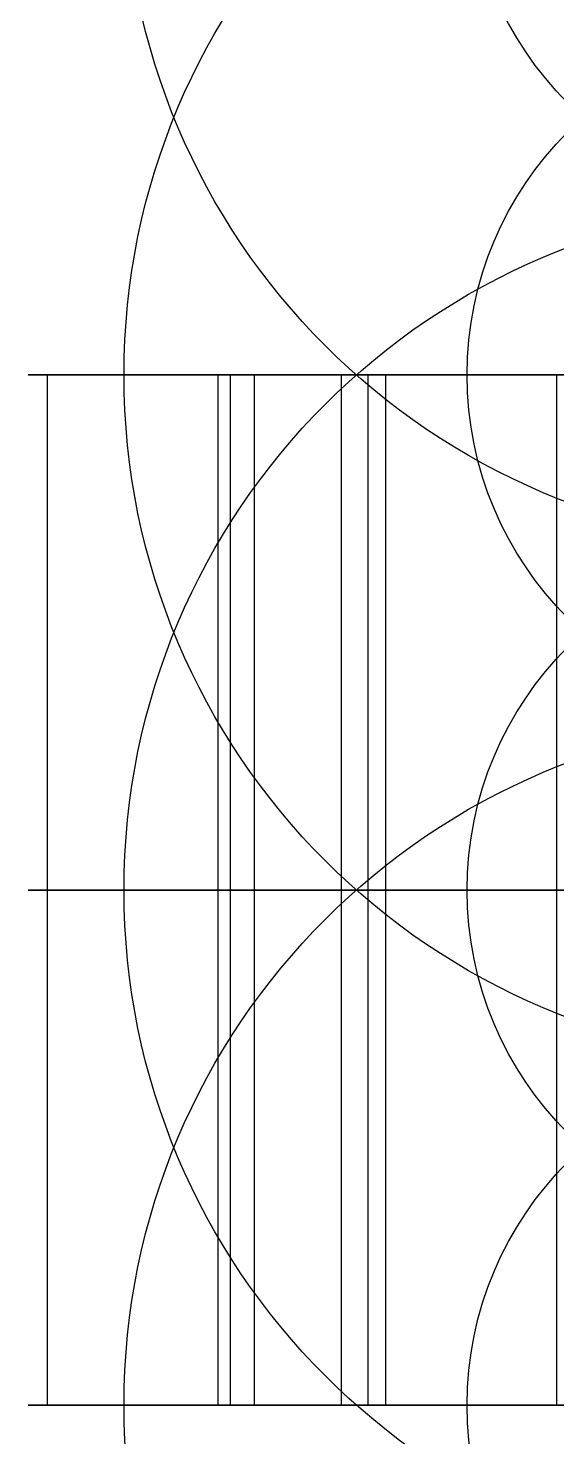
# Model space of a CAD drawing. Extents: x -60 to 60, y 140 to 264.
# Drawn here: x -4.56 to -1.48, y 194.32 to 202.52 of the extents above; entities that cross this region are included whole.
import ezdxf

# ---------------------------------------------------------------- set-up
doc = ezdxf.new("R2010")
doc.units = 0
doc.layers.add('Cut051011', color=7, linetype='CONTINUOUS')

msp = doc.modelspace()

# ---------------------------------------------------------------- linework, layer by layer
at = {"layer": 'Cut051011'}
for p, q in [((-4.44613, 197.5, 543.569), (-4.44613, 200.5, 543.569)), ((-4.44613, 197.5, 543.569), (-4.44613, 200.5, 543.569)), ((-4.44613, 197.5, 656.431), (-4.44613, 200.5, 656.431)), ((-4.44613, 197.5, 656.431), (-4.44613, 200.5, 656.431)), ((-3.4508, 197.5, 543.5), (-3.4508, 200.5, 543.5)), ((-3.4508, 197.5, 543.5), (-3.4508, 200.5, 543.5)), ((-3.4508, 197.5, 656.5), (-3.4508, 200.5, 656.5)), ((-3.4508, 197.5, 656.5), (-3.4508, 200.5, 656.5)), ((-3.38018, 197.5, 543.19), (-3.38018, 200.5, 543.19)), ((-3.38018, 197.5, 543.19), (-3.38018, 200.5, 543.19)), ((-3.38018, 197.5, 656.81), (-3.38018, 200.5, 656.81)), ((-3.38018, 197.5, 656.81), (-3.38018, 200.5, 656.81)), ((-3.23902, 197.5, 543.05), (-3.23902, 200.5, 543.05)), ((-3.23902, 197.5, 543.05), (-3.23902, 200.5, 543.05)), ((-3.23902, 197.5, 656.95), (-3.23902, 200.5, 656.95)), ((-3.23902, 197.5, 656.95), (-3.23902, 200.5, 656.95)), ((-2.73159, 197.5, 543.024), (-2.73159, 200.5, 543.024)), ((-2.73159, 197.5, 543.024), (-2.73159, 200.5, 543.024)), ((-2.73159, 197.5, 656.976), (-2.73159, 200.5, 656.976)), ((-2.73159, 197.5, 656.976), (-2.73159, 200.5, 656.976)), ((-2.57657, 197.5, 543.148), (-2.57657, 200.5, 543.148)), ((-2.57657, 197.5, 543.148), (-2.57657, 200.5, 543.148)), ((-2.57657, 197.5, 656.852), (-2.57657, 200.5, 656.852)), ((-2.57657, 197.5, 656.852), (-2.57657, 200.5, 656.852)), ((-2.47401, 197.5, 543.448), (-2.47401, 200.5, 543.448)), ((-2.47401, 197.5, 543.448), (-2.47401, 200.5, 543.448)), ((-2.47401, 197.5, 656.552), (-2.47401, 200.5, 656.552)), ((-2.47401, 197.5, 656.552), (-2.47401, 200.5, 656.552)), ((-1.47686, 197.5, 543.413), (-1.47686, 200.5, 543.413)), ((-1.47686, 197.5, 543.413), (-1.47686, 200.5, 543.413)), ((-1.47686, 197.5, 656.587), (-1.47686, 200.5, 656.587)), ((-1.47686, 197.5, 656.587), (-1.47686, 200.5, 656.587)), ((-4.44613, 194.5, 543.569), (-4.44613, 197.5, 543.569)), ((-4.44613, 194.5, 543.569), (-4.44613, 197.5, 543.569)), ((-4.44613, 194.5, 656.431), (-4.44613, 197.5, 656.431)), ((-4.44613, 194.5, 656.431), (-4.44613, 197.5, 656.431)), ((-3.4508, 194.5, 543.5), (-3.4508, 197.5, 543.5)), ((-3.4508, 194.5, 543.5), (-3.4508, 197.5, 543.5)), ((-3.4508, 194.5, 656.5), (-3.4508, 197.5, 656.5)), ((-3.4508, 194.5, 656.5), (-3.4508, 197.5, 656.5)), ((-3.38018, 194.5, 543.19), (-3.38018, 197.5, 543.19)), ((-3.38018, 194.5, 543.19), (-3.38018, 197.5, 543.19)), ((-3.38018, 194.5, 656.81), (-3.38018, 197.5, 656.81)), ((-3.38018, 194.5, 656.81), (-3.38018, 197.5, 656.81)), ((-3.23902, 194.5, 543.05), (-3.23902, 197.5, 543.05)), ((-3.23902, 194.5, 543.05), (-3.23902, 197.5, 543.05)), ((-3.23902, 194.5, 656.95), (-3.23902, 197.5, 656.95)), ((-3.23902, 194.5, 656.95), (-3.23902, 197.5, 656.95)), ((-2.73159, 194.5, 543.024), (-2.73159, 197.5, 543.024)), ((-2.73159, 194.5, 543.024), (-2.73159, 197.5, 543.024)), ((-2.73159, 194.5, 656.976), (-2.73159, 197.5, 656.976)), ((-2.73159, 194.5, 656.976), (-2.73159, 197.5, 656.976)), ((-2.57657, 194.5, 543.148), (-2.57657, 197.5, 543.148)), ((-2.57657, 194.5, 543.148), (-2.57657, 197.5, 543.148)), ((-2.57657, 194.5, 656.852), (-2.57657, 197.5, 656.852)), ((-2.57657, 194.5, 656.852), (-2.57657, 197.5, 656.852)), ((-2.47401, 194.5, 543.448), (-2.47401, 197.5, 543.448)), ((-2.47401, 194.5, 543.448), (-2.47401, 197.5, 543.448)), ((-2.47401, 194.5, 656.552), (-2.47401, 197.5, 656.552)), ((-2.47401, 194.5, 656.552), (-2.47401, 197.5, 656.552)), ((-1.47686, 194.5, 543.413), (-1.47686, 197.5, 543.413)), ((-1.47686, 194.5, 543.413), (-1.47686, 197.5, 543.413)), ((-1.47686, 194.5, 656.587), (-1.47686, 197.5, 656.587)), ((-1.47686, 194.5, 656.587), (-1.47686, 197.5, 656.587))]:
    msp.add_line(p, q, dxfattribs=at)
for centre, radius in [((0, 203.5), 60), ((0, 203.5), 60), ((0, 200.5), 60), ((0, 200.5), 60), ((0, 203.5), 4), ((0, 203.5), 4), ((0, 203.5), 2), ((0, 203.5), 2), ((0, 203.5), 2), ((0, 203.5), 2), ((0, 200.5), 4), ((0, 200.5), 4), ((0, 200.5), 4), ((0, 200.5), 4), ((0, 200.5), 2), ((0, 200.5), 2), ((0, 200.5), 2), ((0, 200.5), 2), ((0, 200.5), 2), ((0, 200.5), 2), ((0, 200.5), 2), ((0, 200.5), 2), ((0, 197.5), 4), ((0, 197.5), 4), ((0, 197.5), 4), ((0, 197.5), 4), ((0, 197.5), 2), ((0, 197.5), 2), ((0, 197.5), 2), ((0, 197.5), 2), ((0, 197.5), 2), ((0, 197.5), 2), ((0, 197.5), 2), ((0, 197.5), 2), ((0, 194.5), 4), ((0, 194.5), 4), ((0, 194.5), 2), ((0, 194.5), 2), ((0, 194.5), 2), ((0, 194.5), 2)]:
    msp.add_circle(centre, radius, dxfattribs=at)
for points, degree in [([(-4.44613, 200.5, 543.569), (-4.52625, 200.5, 543.43), (-4.5591, 200.5, 543.273)], 2), ([(-4.5591, 200.5, 656.727), (-4.52625, 200.5, 656.57), (-4.44613, 200.5, 656.431)], 2), ([(-4.44613, 200.5, 543.569), (-4.52625, 200.5, 543.43), (-4.5591, 200.5, 543.273)], 2), ([(-4.5591, 200.5, 656.727), (-4.52625, 200.5, 656.57), (-4.44613, 200.5, 656.431)], 2), ([(-3.38018, 200.5, 543.19), (-3.39083, 200.5, 543.351), (-3.4508, 200.5, 543.5)], 2), ([(-3.4508, 200.5, 656.5), (-3.39083, 200.5, 656.649), (-3.38018, 200.5, 656.81)], 2), ([(-3.38018, 200.5, 543.19), (-3.39083, 200.5, 543.351), (-3.4508, 200.5, 543.5)], 2), ([(-3.4508, 200.5, 656.5), (-3.39083, 200.5, 656.649), (-3.38018, 200.5, 656.81)], 2), ([(-2.73159, 200.5, 543.024), (-3.23902, 200.5, 543.05)], 1), ([(-3.23902, 200.5, 656.95), (-2.73159, 200.5, 656.976)], 1), ([(-2.73159, 200.5, 543.024), (-3.23902, 200.5, 543.05)], 1), ([(-3.23902, 200.5, 656.95), (-2.73159, 200.5, 656.976)], 1), ([(-2.47401, 200.5, 543.448), (-2.54923, 200.5, 543.306), (-2.57657, 200.5, 543.148)], 2), ([(-2.57657, 200.5, 656.852), (-2.54923, 200.5, 656.694), (-2.47401, 200.5, 656.552)], 2), ([(-2.47401, 200.5, 543.448), (-2.54923, 200.5, 543.306), (-2.57657, 200.5, 543.148)], 2), ([(-2.57657, 200.5, 656.852), (-2.54923, 200.5, 656.694), (-2.47401, 200.5, 656.552)], 2), ([(-1.39549, 200.5, 543.107), (-1.41173, 200.5, 543.267), (-1.47686, 200.5, 543.413)], 2), ([(-1.47686, 200.5, 656.587), (-1.41173, 200.5, 656.733), (-1.39549, 200.5, 656.893)], 2), ([(-1.39549, 200.5, 543.107), (-1.41173, 200.5, 543.267), (-1.47686, 200.5, 543.413)], 2), ([(-1.47686, 200.5, 656.587), (-1.41173, 200.5, 656.733), (-1.39549, 200.5, 656.893)], 2), ([(-4.44613, 197.5, 543.569), (-4.52625, 197.5, 543.43), (-4.5591, 197.5, 543.273)], 2), ([(-4.5591, 197.5, 656.727), (-4.52625, 197.5, 656.57), (-4.44613, 197.5, 656.431)], 2), ([(-4.44613, 197.5, 543.569), (-4.52625, 197.5, 543.43), (-4.5591, 197.5, 543.273)], 2), ([(-4.5591, 197.5, 656.727), (-4.52625, 197.5, 656.57), (-4.44613, 197.5, 656.431)], 2), ([(-4.44613, 197.5, 543.569), (-4.52625, 197.5, 543.43), (-4.5591, 197.5, 543.273)], 2), ([(-4.5591, 197.5, 656.727), (-4.52625, 197.5, 656.57), (-4.44613, 197.5, 656.431)], 2), ([(-4.44613, 197.5, 543.569), (-4.52625, 197.5, 543.43), (-4.5591, 197.5, 543.273)], 2), ([(-4.5591, 197.5, 656.727), (-4.52625, 197.5, 656.57), (-4.44613, 197.5, 656.431)], 2), ([(-3.38018, 197.5, 543.19), (-3.39083, 197.5, 543.351), (-3.4508, 197.5, 543.5)], 2), ([(-3.4508, 197.5, 656.5), (-3.39083, 197.5, 656.649), (-3.38018, 197.5, 656.81)], 2), ([(-3.38018, 197.5, 543.19), (-3.39083, 197.5, 543.351), (-3.4508, 197.5, 543.5)], 2), ([(-3.4508, 197.5, 656.5), (-3.39083, 197.5, 656.649), (-3.38018, 197.5, 656.81)], 2), ([(-3.38018, 197.5, 543.19), (-3.39083, 197.5, 543.351), (-3.4508, 197.5, 543.5)], 2), ([(-3.4508, 197.5, 656.5), (-3.39083, 197.5, 656.649), (-3.38018, 197.5, 656.81)], 2), ([(-3.38018, 197.5, 543.19), (-3.39083, 197.5, 543.351), (-3.4508, 197.5, 543.5)], 2), ([(-3.4508, 197.5, 656.5), (-3.39083, 197.5, 656.649), (-3.38018, 197.5, 656.81)], 2), ([(-2.73159, 197.5, 543.024), (-3.23902, 197.5, 543.05)], 1), ([(-3.23902, 197.5, 656.95), (-2.73159, 197.5, 656.976)], 1), ([(-2.73159, 197.5, 543.024), (-3.23902, 197.5, 543.05)], 1), ([(-3.23902, 197.5, 656.95), (-2.73159, 197.5, 656.976)], 1), ([(-2.73159, 197.5, 543.024), (-3.23902, 197.5, 543.05)], 1), ([(-3.23902, 197.5, 656.95), (-2.73159, 197.5, 656.976)], 1), ([(-2.73159, 197.5, 543.024), (-3.23902, 197.5, 543.05)], 1), ([(-3.23902, 197.5, 656.95), (-2.73159, 197.5, 656.976)], 1), ([(-2.47401, 197.5, 543.448), (-2.54923, 197.5, 543.306), (-2.57657, 197.5, 543.148)], 2), ([(-2.57657, 197.5, 656.852), (-2.54923, 197.5, 656.694), (-2.47401, 197.5, 656.552)], 2), ([(-2.47401, 197.5, 543.448), (-2.54923, 197.5, 543.306), (-2.57657, 197.5, 543.148)], 2), ([(-2.57657, 197.5, 656.852), (-2.54923, 197.5, 656.694), (-2.47401, 197.5, 656.552)], 2), ([(-2.47401, 197.5, 543.448), (-2.54923, 197.5, 543.306), (-2.57657, 197.5, 543.148)], 2), ([(-2.57657, 197.5, 656.852), (-2.54923, 197.5, 656.694), (-2.47401, 197.5, 656.552)], 2), ([(-2.47401, 197.5, 543.448), (-2.54923, 197.5, 543.306), (-2.57657, 197.5, 543.148)], 2), ([(-2.57657, 197.5, 656.852), (-2.54923, 197.5, 656.694), (-2.47401, 197.5, 656.552)], 2), ([(-1.39549, 197.5, 543.107), (-1.41173, 197.5, 543.267), (-1.47686, 197.5, 543.413)], 2), ([(-1.47686, 197.5, 656.587), (-1.41173, 197.5, 656.733), (-1.39549, 197.5, 656.893)], 2), ([(-1.39549, 197.5, 543.107), (-1.41173, 197.5, 543.267), (-1.47686, 197.5, 543.413)], 2), ([(-1.47686, 197.5, 656.587), (-1.41173, 197.5, 656.733), (-1.39549, 197.5, 656.893)], 2), ([(-1.39549, 197.5, 543.107), (-1.41173, 197.5, 543.267), (-1.47686, 197.5, 543.413)], 2), ([(-1.47686, 197.5, 656.587), (-1.41173, 197.5, 656.733), (-1.39549, 197.5, 656.893)], 2), ([(-1.39549, 197.5, 543.107), (-1.41173, 197.5, 543.267), (-1.47686, 197.5, 543.413)], 2), ([(-1.47686, 197.5, 656.587), (-1.41173, 197.5, 656.733), (-1.39549, 197.5, 656.893)], 2), ([(-4.44613, 194.5, 543.569), (-4.52625, 194.5, 543.43), (-4.5591, 194.5, 543.273)], 2), ([(-4.5591, 194.5, 656.727), (-4.52625, 194.5, 656.57), (-4.44613, 194.5, 656.431)], 2), ([(-4.44613, 194.5, 543.569), (-4.52625, 194.5, 543.43), (-4.5591, 194.5, 543.273)], 2), ([(-4.5591, 194.5, 656.727), (-4.52625, 194.5, 656.57), (-4.44613, 194.5, 656.431)], 2), ([(-3.38018, 194.5, 543.19), (-3.39083, 194.5, 543.351), (-3.4508, 194.5, 543.5)], 2), ([(-3.4508, 194.5, 656.5), (-3.39083, 194.5, 656.649), (-3.38018, 194.5, 656.81)], 2), ([(-3.38018, 194.5, 543.19), (-3.39083, 194.5, 543.351), (-3.4508, 194.5, 543.5)], 2), ([(-3.4508, 194.5, 656.5), (-3.39083, 194.5, 656.649), (-3.38018, 194.5, 656.81)], 2), ([(-2.73159, 194.5, 543.024), (-3.23902, 194.5, 543.05)], 1), ([(-3.23902, 194.5, 656.95), (-2.73159, 194.5, 656.976)], 1), ([(-2.73159, 194.5, 543.024), (-3.23902, 194.5, 543.05)], 1), ([(-3.23902, 194.5, 656.95), (-2.73159, 194.5, 656.976)], 1), ([(-2.47401, 194.5, 543.448), (-2.54923, 194.5, 543.306), (-2.57657, 194.5, 543.148)], 2), ([(-2.57657, 194.5, 656.852), (-2.54923, 194.5, 656.694), (-2.47401, 194.5, 656.552)], 2), ([(-2.47401, 194.5, 543.448), (-2.54923, 194.5, 543.306), (-2.57657, 194.5, 543.148)], 2), ([(-2.57657, 194.5, 656.852), (-2.54923, 194.5, 656.694), (-2.47401, 194.5, 656.552)], 2), ([(-1.39549, 194.5, 543.107), (-1.41173, 194.5, 543.267), (-1.47686, 194.5, 543.413)], 2), ([(-1.47686, 194.5, 656.587), (-1.41173, 194.5, 656.733), (-1.39549, 194.5, 656.893)], 2), ([(-1.39549, 194.5, 543.107), (-1.41173, 194.5, 543.267), (-1.47686, 194.5, 543.413)], 2), ([(-1.47686, 194.5, 656.587), (-1.41173, 194.5, 656.733), (-1.39549, 194.5, 656.893)], 2)]:
    msp.add_open_spline(points, degree=degree, dxfattribs=at)
for points, degree, knots in [([(-3.4508, 200.5, 543.5), (-3.48163, 200.5, 543.576), (-3.53576, 200.5, 543.659), (-3.61836, 200.5, 543.725), (-3.70001, 200.5, 543.791), (-3.81092, 200.5, 543.838), (-3.92672, 200.5, 543.845), (-4.04244, 200.5, 543.854), (-4.15877, 200.5, 543.823), (-4.24885, 200.5, 543.769), (-4.33985, 200.5, 543.715), (-4.40492, 200.5, 543.641), (-4.44613, 200.5, 543.569)], 3, [0, 0, 0, 0, 0.558599, 0.558599, 0.558599, 1.1172, 1.1172, 1.1172, 1.6758, 1.6758, 1.6758, 2.2344, 2.2344, 2.2344, 2.2344]), ([(-4.44613, 200.5, 656.431), (-4.40492, 200.5, 656.359), (-4.33985, 200.5, 656.285), (-4.24885, 200.5, 656.231), (-4.15877, 200.5, 656.177), (-4.04244, 200.5, 656.146), (-3.92672, 200.5, 656.155), (-3.81092, 200.5, 656.162), (-3.70001, 200.5, 656.209), (-3.61836, 200.5, 656.275), (-3.53576, 200.5, 656.341), (-3.48163, 200.5, 656.424), (-3.4508, 200.5, 656.5)], 3, [0, 0, 0, 0, 0.558599, 0.558599, 0.558599, 1.1172, 1.1172, 1.1172, 1.6758, 1.6758, 1.6758, 2.2344, 2.2344, 2.2344, 2.2344]), ([(-3.4508, 200.5, 543.5), (-3.48163, 200.5, 543.576), (-3.53576, 200.5, 543.659), (-3.61836, 200.5, 543.725), (-3.70001, 200.5, 543.791), (-3.81092, 200.5, 543.838), (-3.92672, 200.5, 543.845), (-4.04244, 200.5, 543.854), (-4.15877, 200.5, 543.823), (-4.24885, 200.5, 543.769), (-4.33985, 200.5, 543.715), (-4.40492, 200.5, 543.641), (-4.44613, 200.5, 543.569)], 3, [0, 0, 0, 0, 0.558599, 0.558599, 0.558599, 1.1172, 1.1172, 1.1172, 1.6758, 1.6758, 1.6758, 2.2344, 2.2344, 2.2344, 2.2344]), ([(-4.44613, 200.5, 656.431), (-4.40492, 200.5, 656.359), (-4.33985, 200.5, 656.285), (-4.24885, 200.5, 656.231), (-4.15877, 200.5, 656.177), (-4.04244, 200.5, 656.146), (-3.92672, 200.5, 656.155), (-3.81092, 200.5, 656.162), (-3.70001, 200.5, 656.209), (-3.61836, 200.5, 656.275), (-3.53576, 200.5, 656.341), (-3.48163, 200.5, 656.424), (-3.4508, 200.5, 656.5)], 3, [0, 0, 0, 0, 0.558599, 0.558599, 0.558599, 1.1172, 1.1172, 1.1172, 1.6758, 1.6758, 1.6758, 2.2344, 2.2344, 2.2344, 2.2344]), ([(-3.23902, 200.5, 543.05), (-3.29213, 200.5, 543.053), (-3.33612, 200.5, 543.094), (-3.37728, 200.5, 543.137), (-3.38018, 200.5, 543.19)], 2, [0, 0, 0, 0.724386, 0.724386, 1.44877, 1.44877, 1.44877]), ([(-3.38018, 200.5, 656.81), (-3.37728, 200.5, 656.863), (-3.33612, 200.5, 656.906), (-3.29213, 200.5, 656.947), (-3.23902, 200.5, 656.95)], 2, [0, 0, 0, 0.724386, 0.724386, 1.44877, 1.44877, 1.44877]), ([(-3.23902, 200.5, 543.05), (-3.29213, 200.5, 543.053), (-3.33612, 200.5, 543.094), (-3.37728, 200.5, 543.137), (-3.38018, 200.5, 543.19)], 2, [0, 0, 0, 0.724386, 0.724386, 1.44877, 1.44877, 1.44877]), ([(-3.38018, 200.5, 656.81), (-3.37728, 200.5, 656.863), (-3.33612, 200.5, 656.906), (-3.29213, 200.5, 656.947), (-3.23902, 200.5, 656.95)], 2, [0, 0, 0, 0.724386, 0.724386, 1.44877, 1.44877, 1.44877]), ([(-2.57657, 200.5, 543.148), (-2.58501, 200.5, 543.096), (-2.6305, 200.5, 543.057), (-2.67852, 200.5, 543.021), (-2.73159, 200.5, 543.024)], 2, [0, 0, 0, 0.724386, 0.724386, 1.44877, 1.44877, 1.44877]), ([(-2.73159, 200.5, 656.976), (-2.67852, 200.5, 656.979), (-2.6305, 200.5, 656.943), (-2.58501, 200.5, 656.904), (-2.57657, 200.5, 656.852)], 2, [0, 0, 0, 0.724386, 0.724386, 1.44877, 1.44877, 1.44877]), ([(-2.57657, 200.5, 543.148), (-2.58501, 200.5, 543.096), (-2.6305, 200.5, 543.057), (-2.67852, 200.5, 543.021), (-2.73159, 200.5, 543.024)], 2, [0, 0, 0, 0.724386, 0.724386, 1.44877, 1.44877, 1.44877]), ([(-2.73159, 200.5, 656.976), (-2.67852, 200.5, 656.979), (-2.6305, 200.5, 656.943), (-2.58501, 200.5, 656.904), (-2.57657, 200.5, 656.852)], 2, [0, 0, 0, 0.724386, 0.724386, 1.44877, 1.44877, 1.44877]), ([(-1.47686, 200.5, 543.413), (-1.51035, 200.5, 543.489), (-1.56732, 200.5, 543.57), (-1.65218, 200.5, 543.633), (-1.7361, 200.5, 543.696), (-1.84856, 200.5, 543.739), (-1.96455, 200.5, 543.743), (-2.08051, 200.5, 543.747), (-2.19569, 200.5, 543.712), (-2.28382, 200.5, 543.655), (-2.37288, 200.5, 543.598), (-2.43533, 200.5, 543.521), (-2.47401, 200.5, 543.448)], 3, [0, 0, 0, 0, 0.558599, 0.558599, 0.558599, 1.1172, 1.1172, 1.1172, 1.6758, 1.6758, 1.6758, 2.2344, 2.2344, 2.2344, 2.2344]), ([(-2.47401, 200.5, 656.552), (-2.43533, 200.5, 656.479), (-2.37288, 200.5, 656.402), (-2.28382, 200.5, 656.345), (-2.19569, 200.5, 656.288), (-2.08051, 200.5, 656.253), (-1.96455, 200.5, 656.257), (-1.84856, 200.5, 656.261), (-1.7361, 200.5, 656.304), (-1.65218, 200.5, 656.367), (-1.56732, 200.5, 656.43), (-1.51035, 200.5, 656.511), (-1.47686, 200.5, 656.587)], 3, [0, 0, 0, 0, 0.558599, 0.558599, 0.558599, 1.1172, 1.1172, 1.1172, 1.6758, 1.6758, 1.6758, 2.2344, 2.2344, 2.2344, 2.2344]), ([(-1.47686, 200.5, 543.413), (-1.51035, 200.5, 543.489), (-1.56732, 200.5, 543.57), (-1.65218, 200.5, 543.633), (-1.7361, 200.5, 543.696), (-1.84856, 200.5, 543.739), (-1.96455, 200.5, 543.743), (-2.08051, 200.5, 543.747), (-2.19569, 200.5, 543.712), (-2.28382, 200.5, 543.655), (-2.37288, 200.5, 543.598), (-2.43533, 200.5, 543.521), (-2.47401, 200.5, 543.448)], 3, [0, 0, 0, 0, 0.558599, 0.558599, 0.558599, 1.1172, 1.1172, 1.1172, 1.6758, 1.6758, 1.6758, 2.2344, 2.2344, 2.2344, 2.2344]), ([(-2.47401, 200.5, 656.552), (-2.43533, 200.5, 656.479), (-2.37288, 200.5, 656.402), (-2.28382, 200.5, 656.345), (-2.19569, 200.5, 656.288), (-2.08051, 200.5, 656.253), (-1.96455, 200.5, 656.257), (-1.84856, 200.5, 656.261), (-1.7361, 200.5, 656.304), (-1.65218, 200.5, 656.367), (-1.56732, 200.5, 656.43), (-1.51035, 200.5, 656.511), (-1.47686, 200.5, 656.587)], 3, [0, 0, 0, 0, 0.558599, 0.558599, 0.558599, 1.1172, 1.1172, 1.1172, 1.6758, 1.6758, 1.6758, 2.2344, 2.2344, 2.2344, 2.2344]), ([(-3.4508, 197.5, 543.5), (-3.48163, 197.5, 543.576), (-3.53576, 197.5, 543.659), (-3.61836, 197.5, 543.725), (-3.70001, 197.5, 543.791), (-3.81092, 197.5, 543.838), (-3.92672, 197.5, 543.845), (-4.04244, 197.5, 543.854), (-4.15877, 197.5, 543.823), (-4.24885, 197.5, 543.769), (-4.33985, 197.5, 543.715), (-4.40492, 197.5, 543.641), (-4.44613, 197.5, 543.569)], 3, [0, 0, 0, 0, 0.558599, 0.558599, 0.558599, 1.1172, 1.1172, 1.1172, 1.6758, 1.6758, 1.6758, 2.2344, 2.2344, 2.2344, 2.2344]), ([(-4.44613, 197.5, 656.431), (-4.40492, 197.5, 656.359), (-4.33985, 197.5, 656.285), (-4.24885, 197.5, 656.231), (-4.15877, 197.5, 656.177), (-4.04244, 197.5, 656.146), (-3.92672, 197.5, 656.155), (-3.81092, 197.5, 656.162), (-3.70001, 197.5, 656.209), (-3.61836, 197.5, 656.275), (-3.53576, 197.5, 656.341), (-3.48163, 197.5, 656.424), (-3.4508, 197.5, 656.5)], 3, [0, 0, 0, 0, 0.558599, 0.558599, 0.558599, 1.1172, 1.1172, 1.1172, 1.6758, 1.6758, 1.6758, 2.2344, 2.2344, 2.2344, 2.2344]), ([(-3.4508, 197.5, 543.5), (-3.48163, 197.5, 543.576), (-3.53576, 197.5, 543.659), (-3.61836, 197.5, 543.725), (-3.70001, 197.5, 543.791), (-3.81092, 197.5, 543.838), (-3.92672, 197.5, 543.845), (-4.04244, 197.5, 543.854), (-4.15877, 197.5, 543.823), (-4.24885, 197.5, 543.769), (-4.33985, 197.5, 543.715), (-4.40492, 197.5, 543.641), (-4.44613, 197.5, 543.569)], 3, [0, 0, 0, 0, 0.558599, 0.558599, 0.558599, 1.1172, 1.1172, 1.1172, 1.6758, 1.6758, 1.6758, 2.2344, 2.2344, 2.2344, 2.2344]), ([(-4.44613, 197.5, 656.431), (-4.40492, 197.5, 656.359), (-4.33985, 197.5, 656.285), (-4.24885, 197.5, 656.231), (-4.15877, 197.5, 656.177), (-4.04244, 197.5, 656.146), (-3.92672, 197.5, 656.155), (-3.81092, 197.5, 656.162), (-3.70001, 197.5, 656.209), (-3.61836, 197.5, 656.275), (-3.53576, 197.5, 656.341), (-3.48163, 197.5, 656.424), (-3.4508, 197.5, 656.5)], 3, [0, 0, 0, 0, 0.558599, 0.558599, 0.558599, 1.1172, 1.1172, 1.1172, 1.6758, 1.6758, 1.6758, 2.2344, 2.2344, 2.2344, 2.2344]), ([(-3.4508, 197.5, 543.5), (-3.48163, 197.5, 543.576), (-3.53576, 197.5, 543.659), (-3.61836, 197.5, 543.725), (-3.70001, 197.5, 543.791), (-3.81092, 197.5, 543.838), (-3.92672, 197.5, 543.845), (-4.04244, 197.5, 543.854), (-4.15877, 197.5, 543.823), (-4.24885, 197.5, 543.769), (-4.33985, 197.5, 543.715), (-4.40492, 197.5, 543.641), (-4.44613, 197.5, 543.569)], 3, [0, 0, 0, 0, 0.558599, 0.558599, 0.558599, 1.1172, 1.1172, 1.1172, 1.6758, 1.6758, 1.6758, 2.2344, 2.2344, 2.2344, 2.2344]), ([(-4.44613, 197.5, 656.431), (-4.40492, 197.5, 656.359), (-4.33985, 197.5, 656.285), (-4.24885, 197.5, 656.231), (-4.15877, 197.5, 656.177), (-4.04244, 197.5, 656.146), (-3.92672, 197.5, 656.155), (-3.81092, 197.5, 656.162), (-3.70001, 197.5, 656.209), (-3.61836, 197.5, 656.275), (-3.53576, 197.5, 656.341), (-3.48163, 197.5, 656.424), (-3.4508, 197.5, 656.5)], 3, [0, 0, 0, 0, 0.558599, 0.558599, 0.558599, 1.1172, 1.1172, 1.1172, 1.6758, 1.6758, 1.6758, 2.2344, 2.2344, 2.2344, 2.2344]), ([(-3.4508, 197.5, 543.5), (-3.48163, 197.5, 543.576), (-3.53576, 197.5, 543.659), (-3.61836, 197.5, 543.725), (-3.70001, 197.5, 543.791), (-3.81092, 197.5, 543.838), (-3.92672, 197.5, 543.845), (-4.04244, 197.5, 543.854), (-4.15877, 197.5, 543.823), (-4.24885, 197.5, 543.769), (-4.33985, 197.5, 543.715), (-4.40492, 197.5, 543.641), (-4.44613, 197.5, 543.569)], 3, [0, 0, 0, 0, 0.558599, 0.558599, 0.558599, 1.1172, 1.1172, 1.1172, 1.6758, 1.6758, 1.6758, 2.2344, 2.2344, 2.2344, 2.2344]), ([(-4.44613, 197.5, 656.431), (-4.40492, 197.5, 656.359), (-4.33985, 197.5, 656.285), (-4.24885, 197.5, 656.231), (-4.15877, 197.5, 656.177), (-4.04244, 197.5, 656.146), (-3.92672, 197.5, 656.155), (-3.81092, 197.5, 656.162), (-3.70001, 197.5, 656.209), (-3.61836, 197.5, 656.275), (-3.53576, 197.5, 656.341), (-3.48163, 197.5, 656.424), (-3.4508, 197.5, 656.5)], 3, [0, 0, 0, 0, 0.558599, 0.558599, 0.558599, 1.1172, 1.1172, 1.1172, 1.6758, 1.6758, 1.6758, 2.2344, 2.2344, 2.2344, 2.2344]), ([(-3.23902, 197.5, 543.05), (-3.29213, 197.5, 543.053), (-3.33612, 197.5, 543.094), (-3.37728, 197.5, 543.137), (-3.38018, 197.5, 543.19)], 2, [0, 0, 0, 0.724386, 0.724386, 1.44877, 1.44877, 1.44877]), ([(-3.38018, 197.5, 656.81), (-3.37728, 197.5, 656.863), (-3.33612, 197.5, 656.906), (-3.29213, 197.5, 656.947), (-3.23902, 197.5, 656.95)], 2, [0, 0, 0, 0.724386, 0.724386, 1.44877, 1.44877, 1.44877]), ([(-3.23902, 197.5, 543.05), (-3.29213, 197.5, 543.053), (-3.33612, 197.5, 543.094), (-3.37728, 197.5, 543.137), (-3.38018, 197.5, 543.19)], 2, [0, 0, 0, 0.724386, 0.724386, 1.44877, 1.44877, 1.44877]), ([(-3.38018, 197.5, 656.81), (-3.37728, 197.5, 656.863), (-3.33612, 197.5, 656.906), (-3.29213, 197.5, 656.947), (-3.23902, 197.5, 656.95)], 2, [0, 0, 0, 0.724386, 0.724386, 1.44877, 1.44877, 1.44877]), ([(-3.23902, 197.5, 543.05), (-3.29213, 197.5, 543.053), (-3.33612, 197.5, 543.094), (-3.37728, 197.5, 543.137), (-3.38018, 197.5, 543.19)], 2, [0, 0, 0, 0.724386, 0.724386, 1.44877, 1.44877, 1.44877]), ([(-3.38018, 197.5, 656.81), (-3.37728, 197.5, 656.863), (-3.33612, 197.5, 656.906), (-3.29213, 197.5, 656.947), (-3.23902, 197.5, 656.95)], 2, [0, 0, 0, 0.724386, 0.724386, 1.44877, 1.44877, 1.44877]), ([(-3.23902, 197.5, 543.05), (-3.29213, 197.5, 543.053), (-3.33612, 197.5, 543.094), (-3.37728, 197.5, 543.137), (-3.38018, 197.5, 543.19)], 2, [0, 0, 0, 0.724386, 0.724386, 1.44877, 1.44877, 1.44877]), ([(-3.38018, 197.5, 656.81), (-3.37728, 197.5, 656.863), (-3.33612, 197.5, 656.906), (-3.29213, 197.5, 656.947), (-3.23902, 197.5, 656.95)], 2, [0, 0, 0, 0.724386, 0.724386, 1.44877, 1.44877, 1.44877]), ([(-2.57657, 197.5, 543.148), (-2.58501, 197.5, 543.096), (-2.6305, 197.5, 543.057), (-2.67852, 197.5, 543.021), (-2.73159, 197.5, 543.024)], 2, [0, 0, 0, 0.724386, 0.724386, 1.44877, 1.44877, 1.44877]), ([(-2.73159, 197.5, 656.976), (-2.67852, 197.5, 656.979), (-2.6305, 197.5, 656.943), (-2.58501, 197.5, 656.904), (-2.57657, 197.5, 656.852)], 2, [0, 0, 0, 0.724386, 0.724386, 1.44877, 1.44877, 1.44877]), ([(-2.57657, 197.5, 543.148), (-2.58501, 197.5, 543.096), (-2.6305, 197.5, 543.057), (-2.67852, 197.5, 543.021), (-2.73159, 197.5, 543.024)], 2, [0, 0, 0, 0.724386, 0.724386, 1.44877, 1.44877, 1.44877]), ([(-2.73159, 197.5, 656.976), (-2.67852, 197.5, 656.979), (-2.6305, 197.5, 656.943), (-2.58501, 197.5, 656.904), (-2.57657, 197.5, 656.852)], 2, [0, 0, 0, 0.724386, 0.724386, 1.44877, 1.44877, 1.44877]), ([(-2.57657, 197.5, 543.148), (-2.58501, 197.5, 543.096), (-2.6305, 197.5, 543.057), (-2.67852, 197.5, 543.021), (-2.73159, 197.5, 543.024)], 2, [0, 0, 0, 0.724386, 0.724386, 1.44877, 1.44877, 1.44877]), ([(-2.73159, 197.5, 656.976), (-2.67852, 197.5, 656.979), (-2.6305, 197.5, 656.943), (-2.58501, 197.5, 656.904), (-2.57657, 197.5, 656.852)], 2, [0, 0, 0, 0.724386, 0.724386, 1.44877, 1.44877, 1.44877]), ([(-2.57657, 197.5, 543.148), (-2.58501, 197.5, 543.096), (-2.6305, 197.5, 543.057), (-2.67852, 197.5, 543.021), (-2.73159, 197.5, 543.024)], 2, [0, 0, 0, 0.724386, 0.724386, 1.44877, 1.44877, 1.44877]), ([(-2.73159, 197.5, 656.976), (-2.67852, 197.5, 656.979), (-2.6305, 197.5, 656.943), (-2.58501, 197.5, 656.904), (-2.57657, 197.5, 656.852)], 2, [0, 0, 0, 0.724386, 0.724386, 1.44877, 1.44877, 1.44877]), ([(-1.47686, 197.5, 543.413), (-1.51035, 197.5, 543.489), (-1.56732, 197.5, 543.57), (-1.65218, 197.5, 543.633), (-1.7361, 197.5, 543.696), (-1.84856, 197.5, 543.739), (-1.96455, 197.5, 543.743), (-2.08051, 197.5, 543.747), (-2.19569, 197.5, 543.712), (-2.28382, 197.5, 543.655), (-2.37288, 197.5, 543.598), (-2.43533, 197.5, 543.521), (-2.47401, 197.5, 543.448)], 3, [0, 0, 0, 0, 0.558599, 0.558599, 0.558599, 1.1172, 1.1172, 1.1172, 1.6758, 1.6758, 1.6758, 2.2344, 2.2344, 2.2344, 2.2344]), ([(-2.47401, 197.5, 656.552), (-2.43533, 197.5, 656.479), (-2.37288, 197.5, 656.402), (-2.28382, 197.5, 656.345), (-2.19569, 197.5, 656.288), (-2.08051, 197.5, 656.253), (-1.96455, 197.5, 656.257), (-1.84856, 197.5, 656.261), (-1.7361, 197.5, 656.304), (-1.65218, 197.5, 656.367), (-1.56732, 197.5, 656.43), (-1.51035, 197.5, 656.511), (-1.47686, 197.5, 656.587)], 3, [0, 0, 0, 0, 0.558599, 0.558599, 0.558599, 1.1172, 1.1172, 1.1172, 1.6758, 1.6758, 1.6758, 2.2344, 2.2344, 2.2344, 2.2344]), ([(-1.47686, 197.5, 543.413), (-1.51035, 197.5, 543.489), (-1.56732, 197.5, 543.57), (-1.65218, 197.5, 543.633), (-1.7361, 197.5, 543.696), (-1.84856, 197.5, 543.739), (-1.96455, 197.5, 543.743), (-2.08051, 197.5, 543.747), (-2.19569, 197.5, 543.712), (-2.28382, 197.5, 543.655), (-2.37288, 197.5, 543.598), (-2.43533, 197.5, 543.521), (-2.47401, 197.5, 543.448)], 3, [0, 0, 0, 0, 0.558599, 0.558599, 0.558599, 1.1172, 1.1172, 1.1172, 1.6758, 1.6758, 1.6758, 2.2344, 2.2344, 2.2344, 2.2344]), ([(-2.47401, 197.5, 656.552), (-2.43533, 197.5, 656.479), (-2.37288, 197.5, 656.402), (-2.28382, 197.5, 656.345), (-2.19569, 197.5, 656.288), (-2.08051, 197.5, 656.253), (-1.96455, 197.5, 656.257), (-1.84856, 197.5, 656.261), (-1.7361, 197.5, 656.304), (-1.65218, 197.5, 656.367), (-1.56732, 197.5, 656.43), (-1.51035, 197.5, 656.511), (-1.47686, 197.5, 656.587)], 3, [0, 0, 0, 0, 0.558599, 0.558599, 0.558599, 1.1172, 1.1172, 1.1172, 1.6758, 1.6758, 1.6758, 2.2344, 2.2344, 2.2344, 2.2344]), ([(-1.47686, 197.5, 543.413), (-1.51035, 197.5, 543.489), (-1.56732, 197.5, 543.57), (-1.65218, 197.5, 543.633), (-1.7361, 197.5, 543.696), (-1.84856, 197.5, 543.739), (-1.96455, 197.5, 543.743), (-2.08051, 197.5, 543.747), (-2.19569, 197.5, 543.712), (-2.28382, 197.5, 543.655), (-2.37288, 197.5, 543.598), (-2.43533, 197.5, 543.521), (-2.47401, 197.5, 543.448)], 3, [0, 0, 0, 0, 0.558599, 0.558599, 0.558599, 1.1172, 1.1172, 1.1172, 1.6758, 1.6758, 1.6758, 2.2344, 2.2344, 2.2344, 2.2344]), ([(-2.47401, 197.5, 656.552), (-2.43533, 197.5, 656.479), (-2.37288, 197.5, 656.402), (-2.28382, 197.5, 656.345), (-2.19569, 197.5, 656.288), (-2.08051, 197.5, 656.253), (-1.96455, 197.5, 656.257), (-1.84856, 197.5, 656.261), (-1.7361, 197.5, 656.304), (-1.65218, 197.5, 656.367), (-1.56732, 197.5, 656.43), (-1.51035, 197.5, 656.511), (-1.47686, 197.5, 656.587)], 3, [0, 0, 0, 0, 0.558599, 0.558599, 0.558599, 1.1172, 1.1172, 1.1172, 1.6758, 1.6758, 1.6758, 2.2344, 2.2344, 2.2344, 2.2344]), ([(-1.47686, 197.5, 543.413), (-1.51035, 197.5, 543.489), (-1.56732, 197.5, 543.57), (-1.65218, 197.5, 543.633), (-1.7361, 197.5, 543.696), (-1.84856, 197.5, 543.739), (-1.96455, 197.5, 543.743), (-2.08051, 197.5, 543.747), (-2.19569, 197.5, 543.712), (-2.28382, 197.5, 543.655), (-2.37288, 197.5, 543.598), (-2.43533, 197.5, 543.521), (-2.47401, 197.5, 543.448)], 3, [0, 0, 0, 0, 0.558599, 0.558599, 0.558599, 1.1172, 1.1172, 1.1172, 1.6758, 1.6758, 1.6758, 2.2344, 2.2344, 2.2344, 2.2344]), ([(-2.47401, 197.5, 656.552), (-2.43533, 197.5, 656.479), (-2.37288, 197.5, 656.402), (-2.28382, 197.5, 656.345), (-2.19569, 197.5, 656.288), (-2.08051, 197.5, 656.253), (-1.96455, 197.5, 656.257), (-1.84856, 197.5, 656.261), (-1.7361, 197.5, 656.304), (-1.65218, 197.5, 656.367), (-1.56732, 197.5, 656.43), (-1.51035, 197.5, 656.511), (-1.47686, 197.5, 656.587)], 3, [0, 0, 0, 0, 0.558599, 0.558599, 0.558599, 1.1172, 1.1172, 1.1172, 1.6758, 1.6758, 1.6758, 2.2344, 2.2344, 2.2344, 2.2344]), ([(-3.4508, 194.5, 543.5), (-3.48163, 194.5, 543.576), (-3.53576, 194.5, 543.659), (-3.61836, 194.5, 543.725), (-3.70001, 194.5, 543.791), (-3.81092, 194.5, 543.838), (-3.92672, 194.5, 543.845), (-4.04244, 194.5, 543.854), (-4.15877, 194.5, 543.823), (-4.24885, 194.5, 543.769), (-4.33985, 194.5, 543.715), (-4.40492, 194.5, 543.641), (-4.44613, 194.5, 543.569)], 3, [0, 0, 0, 0, 0.558599, 0.558599, 0.558599, 1.1172, 1.1172, 1.1172, 1.6758, 1.6758, 1.6758, 2.2344, 2.2344, 2.2344, 2.2344]), ([(-4.44613, 194.5, 656.431), (-4.40492, 194.5, 656.359), (-4.33985, 194.5, 656.285), (-4.24885, 194.5, 656.231), (-4.15877, 194.5, 656.177), (-4.04244, 194.5, 656.146), (-3.92672, 194.5, 656.155), (-3.81092, 194.5, 656.162), (-3.70001, 194.5, 656.209), (-3.61836, 194.5, 656.275), (-3.53576, 194.5, 656.341), (-3.48163, 194.5, 656.424), (-3.4508, 194.5, 656.5)], 3, [0, 0, 0, 0, 0.558599, 0.558599, 0.558599, 1.1172, 1.1172, 1.1172, 1.6758, 1.6758, 1.6758, 2.2344, 2.2344, 2.2344, 2.2344]), ([(-3.4508, 194.5, 543.5), (-3.48163, 194.5, 543.576), (-3.53576, 194.5, 543.659), (-3.61836, 194.5, 543.725), (-3.70001, 194.5, 543.791), (-3.81092, 194.5, 543.838), (-3.92672, 194.5, 543.845), (-4.04244, 194.5, 543.854), (-4.15877, 194.5, 543.823), (-4.24885, 194.5, 543.769), (-4.33985, 194.5, 543.715), (-4.40492, 194.5, 543.641), (-4.44613, 194.5, 543.569)], 3, [0, 0, 0, 0, 0.558599, 0.558599, 0.558599, 1.1172, 1.1172, 1.1172, 1.6758, 1.6758, 1.6758, 2.2344, 2.2344, 2.2344, 2.2344]), ([(-4.44613, 194.5, 656.431), (-4.40492, 194.5, 656.359), (-4.33985, 194.5, 656.285), (-4.24885, 194.5, 656.231), (-4.15877, 194.5, 656.177), (-4.04244, 194.5, 656.146), (-3.92672, 194.5, 656.155), (-3.81092, 194.5, 656.162), (-3.70001, 194.5, 656.209), (-3.61836, 194.5, 656.275), (-3.53576, 194.5, 656.341), (-3.48163, 194.5, 656.424), (-3.4508, 194.5, 656.5)], 3, [0, 0, 0, 0, 0.558599, 0.558599, 0.558599, 1.1172, 1.1172, 1.1172, 1.6758, 1.6758, 1.6758, 2.2344, 2.2344, 2.2344, 2.2344]), ([(-3.23902, 194.5, 543.05), (-3.29213, 194.5, 543.053), (-3.33612, 194.5, 543.094), (-3.37728, 194.5, 543.137), (-3.38018, 194.5, 543.19)], 2, [0, 0, 0, 0.724386, 0.724386, 1.44877, 1.44877, 1.44877]), ([(-3.38018, 194.5, 656.81), (-3.37728, 194.5, 656.863), (-3.33612, 194.5, 656.906), (-3.29213, 194.5, 656.947), (-3.23902, 194.5, 656.95)], 2, [0, 0, 0, 0.724386, 0.724386, 1.44877, 1.44877, 1.44877]), ([(-3.23902, 194.5, 543.05), (-3.29213, 194.5, 543.053), (-3.33612, 194.5, 543.094), (-3.37728, 194.5, 543.137), (-3.38018, 194.5, 543.19)], 2, [0, 0, 0, 0.724386, 0.724386, 1.44877, 1.44877, 1.44877]), ([(-3.38018, 194.5, 656.81), (-3.37728, 194.5, 656.863), (-3.33612, 194.5, 656.906), (-3.29213, 194.5, 656.947), (-3.23902, 194.5, 656.95)], 2, [0, 0, 0, 0.724386, 0.724386, 1.44877, 1.44877, 1.44877]), ([(-2.57657, 194.5, 543.148), (-2.58501, 194.5, 543.096), (-2.6305, 194.5, 543.057), (-2.67852, 194.5, 543.021), (-2.73159, 194.5, 543.024)], 2, [0, 0, 0, 0.724386, 0.724386, 1.44877, 1.44877, 1.44877]), ([(-2.73159, 194.5, 656.976), (-2.67852, 194.5, 656.979), (-2.6305, 194.5, 656.943), (-2.58501, 194.5, 656.904), (-2.57657, 194.5, 656.852)], 2, [0, 0, 0, 0.724386, 0.724386, 1.44877, 1.44877, 1.44877]), ([(-2.57657, 194.5, 543.148), (-2.58501, 194.5, 543.096), (-2.6305, 194.5, 543.057), (-2.67852, 194.5, 543.021), (-2.73159, 194.5, 543.024)], 2, [0, 0, 0, 0.724386, 0.724386, 1.44877, 1.44877, 1.44877]), ([(-2.73159, 194.5, 656.976), (-2.67852, 194.5, 656.979), (-2.6305, 194.5, 656.943), (-2.58501, 194.5, 656.904), (-2.57657, 194.5, 656.852)], 2, [0, 0, 0, 0.724386, 0.724386, 1.44877, 1.44877, 1.44877]), ([(-1.47686, 194.5, 543.413), (-1.51035, 194.5, 543.489), (-1.56732, 194.5, 543.57), (-1.65218, 194.5, 543.633), (-1.7361, 194.5, 543.696), (-1.84856, 194.5, 543.739), (-1.96455, 194.5, 543.743), (-2.08051, 194.5, 543.747), (-2.19569, 194.5, 543.712), (-2.28382, 194.5, 543.655), (-2.37288, 194.5, 543.598), (-2.43533, 194.5, 543.521), (-2.47401, 194.5, 543.448)], 3, [0, 0, 0, 0, 0.558599, 0.558599, 0.558599, 1.1172, 1.1172, 1.1172, 1.6758, 1.6758, 1.6758, 2.2344, 2.2344, 2.2344, 2.2344]), ([(-2.47401, 194.5, 656.552), (-2.43533, 194.5, 656.479), (-2.37288, 194.5, 656.402), (-2.28382, 194.5, 656.345), (-2.19569, 194.5, 656.288), (-2.08051, 194.5, 656.253), (-1.96455, 194.5, 656.257), (-1.84856, 194.5, 656.261), (-1.7361, 194.5, 656.304), (-1.65218, 194.5, 656.367), (-1.56732, 194.5, 656.43), (-1.51035, 194.5, 656.511), (-1.47686, 194.5, 656.587)], 3, [0, 0, 0, 0, 0.558599, 0.558599, 0.558599, 1.1172, 1.1172, 1.1172, 1.6758, 1.6758, 1.6758, 2.2344, 2.2344, 2.2344, 2.2344]), ([(-1.47686, 194.5, 543.413), (-1.51035, 194.5, 543.489), (-1.56732, 194.5, 543.57), (-1.65218, 194.5, 543.633), (-1.7361, 194.5, 543.696), (-1.84856, 194.5, 543.739), (-1.96455, 194.5, 543.743), (-2.08051, 194.5, 543.747), (-2.19569, 194.5, 543.712), (-2.28382, 194.5, 543.655), (-2.37288, 194.5, 543.598), (-2.43533, 194.5, 543.521), (-2.47401, 194.5, 543.448)], 3, [0, 0, 0, 0, 0.558599, 0.558599, 0.558599, 1.1172, 1.1172, 1.1172, 1.6758, 1.6758, 1.6758, 2.2344, 2.2344, 2.2344, 2.2344]), ([(-2.47401, 194.5, 656.552), (-2.43533, 194.5, 656.479), (-2.37288, 194.5, 656.402), (-2.28382, 194.5, 656.345), (-2.19569, 194.5, 656.288), (-2.08051, 194.5, 656.253), (-1.96455, 194.5, 656.257), (-1.84856, 194.5, 656.261), (-1.7361, 194.5, 656.304), (-1.65218, 194.5, 656.367), (-1.56732, 194.5, 656.43), (-1.51035, 194.5, 656.511), (-1.47686, 194.5, 656.587)], 3, [0, 0, 0, 0, 0.558599, 0.558599, 0.558599, 1.1172, 1.1172, 1.1172, 1.6758, 1.6758, 1.6758, 2.2344, 2.2344, 2.2344, 2.2344])]:
    msp.add_open_spline(points, degree=degree, knots=knots, dxfattribs=at)

doc.saveas('drawing.dxf')
